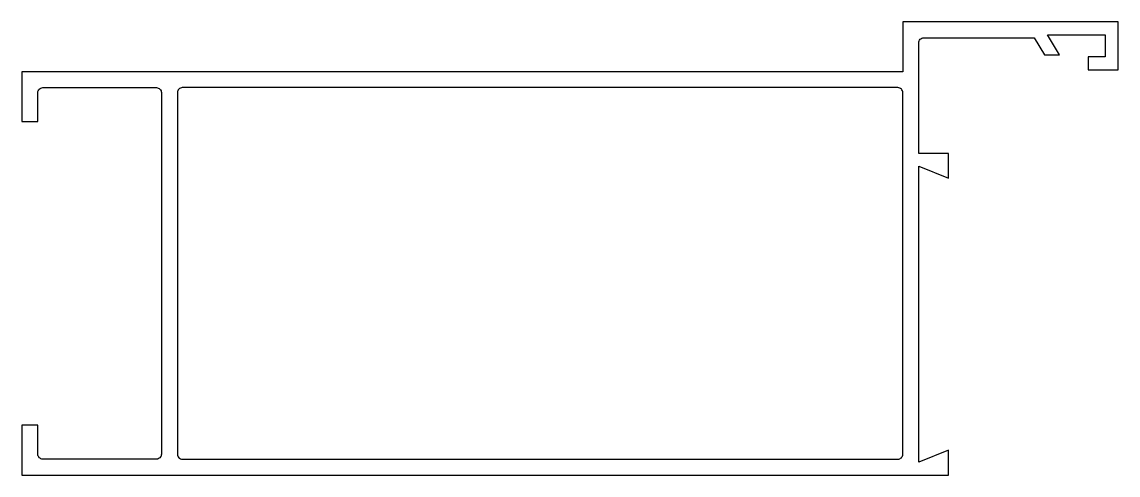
# Model space of a CAD drawing. Extents: x 168 to 278, y 226 to 271.
import ezdxf

# ---------------------------------------------------------------- set-up
doc = ezdxf.new("R2010")
doc.units = 0
doc.layers.add('ANA', color=220, linetype='CONTINUOUS')

msp = doc.modelspace()

# ---------------------------------------------------------------- linework, layer by layer
at = {"layer": 'ANA'}
for points in [[(257.74, 258.14), (257.74, 269.24, -0.414214), (258.24, 269.74), (269.32, 269.74), (270.35, 268.04), (271.86, 268.04), (270.66, 270.04), (276.44, 270.04), (276.44, 267.84), (274.74, 267.84), (274.74, 266.54), (277.74, 266.54), (277.74, 271.34), (256.14, 271.34), (256.14, 266.34), (181.74, 266.34), (167.74, 266.34), (167.74, 261.34), (169.34, 261.34), (169.34, 264.24, -0.414214), (169.84, 264.74), (181.24, 264.74, -0.414214), (181.74, 264.24), (181.74, 227.94, -0.414214), (181.24, 227.44), (169.84, 227.44, -0.414214), (169.34, 227.94), (169.34, 230.84), (167.74, 230.84), (167.74, 225.84), (260.74, 225.84), (260.74, 228.34), (257.74, 227.14), (257.74, 256.84), (260.74, 255.64), (260.74, 258.14)], [(256.14, 227.94), (256.14, 264.24, 0.414214), (255.64, 264.74), (183.84, 264.74, 0.414214), (183.34, 264.24), (183.34, 227.94, 0.414214), (183.84, 227.44), (255.64, 227.44, 0.414214)]]:
    msp.add_lwpolyline(points, format="xyb", close=True, dxfattribs=at)

doc.saveas('drawing.dxf')
